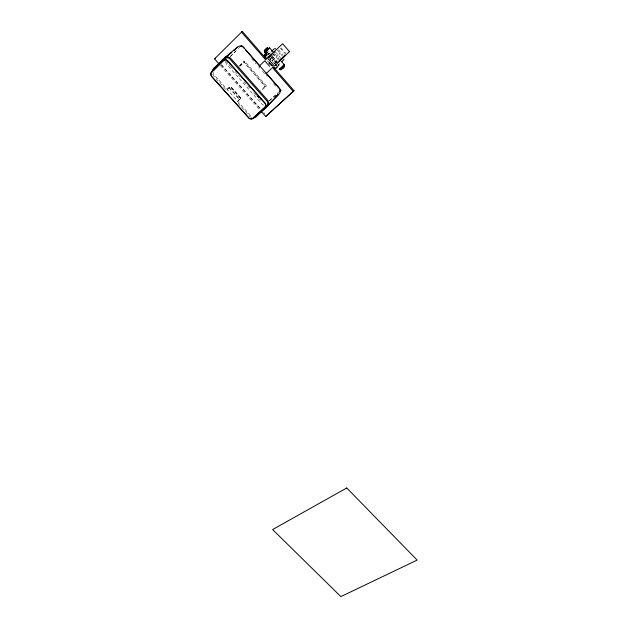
<?xml version="1.0" encoding="UTF-8"?>
<svg xmlns="http://www.w3.org/2000/svg" width="628" height="628" viewBox="0 0 628 628"><rect width="100%" height="100%" fill="white"/><g stroke="black" fill="none" stroke-linecap="round" stroke-linejoin="round"><path stroke-width="0.47" stroke-dasharray="3.14 2.35" d="M278.51 65.43L278.094 64.292M270.071 63.593L269.318 62.902L269.852 63.098M267.709 60.696L267.944 61.638L268.831 61.976M267.921 54.903L270.825 52.03M212.672 74.473A5.103 4.404 56.8 0 0 213.559 75.792L226.37 90.142L230.468 86.311L240.924 98.211L236.96 102.003L249.559 116.117A4.961 4.365 51.4 0 0 252.103 117.719M266.413 85.958L265.463 86.907L243.499 61.944L244.52 61.042L266.413 85.958L261.295 90.793M230.452 56.324L235.9 50.954M238.616 48.278L240.657 46.26M230.146 56.779L238.295 48.748M277.105 66.921L278.408 65.642M277.702 66.568L279.115 65.053L278.722 63.632M240.924 98.204L230.468 86.311M239.378 65.94L243.499 61.944M239.715 65.705L244.52 61.042M239.755 66.474L244.457 62.219L265.291 85.91L260.832 90.361M240.626 98.494L230.068 86.711L226.37 90.142M240.414 98.698L236.96 102.003M266.735 55.178L268.164 53.867M268.376 53.78L269.043 54.024L268.085 53.945M272.112 55.539L273.439 54.283L274.177 55.201M269.726 59.432L274.389 54.997M271.948 61.049L280.119 53.294L278.808 54.542M272.057 60.947L273.745 59.338M274.153 63.507L278.337 59.55L273.588 54.141M274.538 63.883L278.659 59.99M274.789 63.797L278.557 60.241M278.424 65.508L278.345 64.715M277.67 65.642L280.41 63.067M256.664 95.432L260.596 99.876M260.471 100.315L259.466 98.753M269.114 100.935L278.801 92.049M269.561 100.653L277.882 93.023M255.989 94.875L253.147 91.916M269.169 53.247L270.119 53.733M271.649 64.833C269.616 63.742 272.819 67.377 271.948 65.171M229.267 87.418L239.825 99.263M228.945 87.787L239.456 99.577M221.48 64.872L260.534 108.879M263.784 112.545L265.087 114.013M221.244 64.723L260.644 109.131M220.389 65.445L259.882 109.931M257.04 96.013L258.862 98.07M230.272 66.034L232.564 68.617M225.695 61.018L228.176 63.821M228.796 64.519L230.036 65.924M234.974 71.38L239.519 76.514M244.056 81.648L249.897 88.242M251.616 58.765L256.122 63.907M258.579 66.709L259.992 68.319M262.567 71.262L267.073 76.412M273.518 83.76L277.388 88.171M269.695 62.517L270.935 63.938M272.544 65.759L272.199 65.359L272.591 65.877M270.37 63.616L272.285 65.814M268.792 62.133L272.387 66.254M268.329 62.878L271.846 66.906M272.309 56.206L278.416 63.232M272.489 56.661L277.403 62.313M270.409 55.5L277.686 63.93M271.602 57.219L276.43 62.769M270.535 56.96L275.362 62.51M268.98 57.415L274.507 63.766M269.954 59.095L271.178 60.5M277.364 50.107L282.325 55.837M275.527 51.967L280.316 57.493M274.514 53.482L279.382 59.095M281.101 47.948L285.889 53.49M280.237 48.026L285.136 53.694M278.432 49.714L282.741 54.691M269.742 62.839L270.056 63.428M278.016 64.362L278.259 64.794M225.515 61.74A4.946 4.31 58.3 0 0 226.841 64.48L261.546 103.675A4.804 4.27 53 0 0 264.011 105.229M213.049 71.71A4.066 3.517 56.8 0 0 213.489 74.12L251.137 116.313A3.956 3.485 51.4 0 0 252.236 116.8M278.086 64.362A1.868 0.746 49.6 0 1 278.432 65.83M267.983 53.827A1.884 0.746 49.3 0 1 269.365 54.33"/><path stroke-width="0.94" d="M265.644 54.055L266.358 53.042L265.236 54.353L266.617 53.435L263.988 55.437L266.68 53.349L265.989 53.89L265.95 53.411M266.17 53.568L266.657 53.121L266.366 53.639M266.445 53.529L266.892 53.011M268.085 51.692L264.145 55.609L265.448 54.079M284.06 59.22L281.776 61.78M264.364 55.46C265.793 53.663 264.514 54.895 264.498 55.343M264.812 54.479L265.338 54.558L265.448 53.898M265.675 54.283L264.058 55.523M283.471 65.445L284.233 64.684L281.203 61.191M283.935 64.982L284.233 64.684M266.429 53.411L266.515 53.019L265.974 53.584M280.959 69.959L282.482 68.483M280.826 69.802L283.212 67.588M264.262 54.989L264.686 54.589M265.283 56.63L266.029 58.223L265.283 56.63L266.814 55.099M265.809 54.181L265.605 53.922M266.319 53.074L266.288 53.615M213.371 70.587L225.97 58.129A4.113 3.58 58.2 0 1 229.369 58.475L267.324 101.453A3.996 3.548 52.7 0 1 267.332 104.915L252.354 118.645A3.776 3.321 51.2 0 1 249.183 118.276L212.115 77.056M264.49 107.812L265.189 106.893A3.807 3.376 52.4 0 0 265.173 103.596L227.069 60.516A3.925 3.407 58 0 0 223.835 60.186L211.267 72.605A3.878 3.352 56.6 0 0 211.385 75.972M261.177 111.392L265.715 116.494L293.99 90.707L272.929 66.544M265.715 116.494L293.99 90.707M277.914 94.844L267.057 106.352L278.887 94.294A4.851 4.349 54.4 0 0 278.903 87.692L243.899 47.728A4.993 4.38 59.9 0 0 237.463 47.092L224.314 58.035L213.457 68.782L216.621 66.576M253.539 117.883A4.961 4.365 51.4 0 0 256.051 116.863L262.614 109.924M256.051 116.863L257.268 115.12M279.962 91.115L280.881 90.149L266.107 73.272M265.715 49.345C261.334 54.204 268.384 46.189 267.489 47.956M264.396 50.923L267.74 47.469M264.781 52.234L265.479 51.551M264.898 52.36L265.589 51.677M268.289 48.874L269.64 47.861L272.685 51.378M282.451 68.593L284.288 66.529L282.906 68.162M279.264 69.363L280.347 68.633M219.094 63.985L214.564 58.883L242.282 31.4L266.539 59.22M265.063 51.951L264.349 52.658L265.157 51.92M265.181 52.077L264.459 52.783L265.267 52.053M234.016 50.491L237.337 47.21L233.946 50.468M275.723 68.271L277.105 66.921M277.121 67.11L275.818 68.389A1.884 0.754 49.5 0 1 274.036 67.494M283.581 65.571L284.343 64.81L283.487 65.367M280.339 60.013L281.517 58.875L278.848 61.387M267.018 48.113L266.617 48.489M285.151 54.974L281.344 58.592M265.291 51.724L265.989 51.056M265.401 51.857L266.107 51.182M283.707 65.226L279.24 69.425M283.817 65.351L280.159 68.813M268.698 57.705L271.257 55.248M265.864 51.166L266.57 50.499M265.982 51.3L266.68 50.633M271.508 51.378L274.232 48.772L275.582 48.709M266.28 48.89L264.278 50.766M266.523 50.538L267.198 49.895M259.262 66.058L264.765 60.806L269.671 66.419M268.274 57.619L274.923 51.276L273.73 52.391M266.633 50.672L267.975 49.392M267.175 49.926L267.866 49.267M267.159 48.27L266.17 48.913M267.756 49.369L268.462 48.701M267.873 49.502L269.64 47.861M280.057 59.762L281.477 58.428M265.982 73.727L271.508 68.523M274.46 67.832C276.603 69.151 273.109 66.882 274.538 67.761M282.804 67.895L283.346 67.746M264.922 52.148L265.416 51.684M265.04 52.273L265.534 51.81M283.361 65.705L283.785 65.092M266.641 55.068L265.291 56.308A1.9 0.754 49.3 0 0 265.974 58.255M279.499 91.413L280.881 90.149M275.653 96.814L277.827 94.828M274.42 98.384L278.549 94.169M255.839 116.612L267.104 106.313M265.738 53.608L265.314 54L265.84 53.584M264.482 54.777L265.008 54.291M240.657 46.26L241.694 45.397L244.261 48.332M212.123 71.459A5.103 4.404 56.8 0 1 213.324 68.899L218.513 64.566M231.135 52.791L213.324 68.899M234.048 50.366L235.5 49.157M227.438 55.884L224.361 57.98A5.157 4.49 58.2 0 1 230.986 58.655L267.3 99.797A5.008 4.451 52.7 0 1 267.324 106.556L255.965 116.494M230.327 53.474L231.771 52.273M214.564 58.883L215.428 58.176M242.282 31.4L241.45 32.067L265.77 59.943M265.558 53.977L265.942 53.615M276.65 65.744L275.378 64.81M264.592 55.115L264.168 55.429M265.087 54.652L264.663 54.738M245.548 49.8L259.678 65.94M272.167 67.275L293.284 91.484M283.746 67.361L284.068 67.047M267.591 47.579L267.355 47.799M268.07 56.167L268.329 56.653M265.581 54.33L265.958 54.024L265.44 54.008M289.461 51.629L274.569 66.089L267.395 58.019L282.631 43.709L289.461 51.629M211.848 71.459L211.165 72.44A4.09 3.525 56.6 0 0 211.291 75.98L249.159 118.37A3.972 3.493 51.2 0 0 252.503 118.755L265.416 106.941A4.011 3.556 52.4 0 0 265.401 103.463L227.218 60.288A4.129 3.595 58 0 0 223.811 59.935L211.848 71.459M346.742 487.972L272.615 529.545L340.863 596.6L417.157 560.09L346.742 487.972"/></g></svg>
